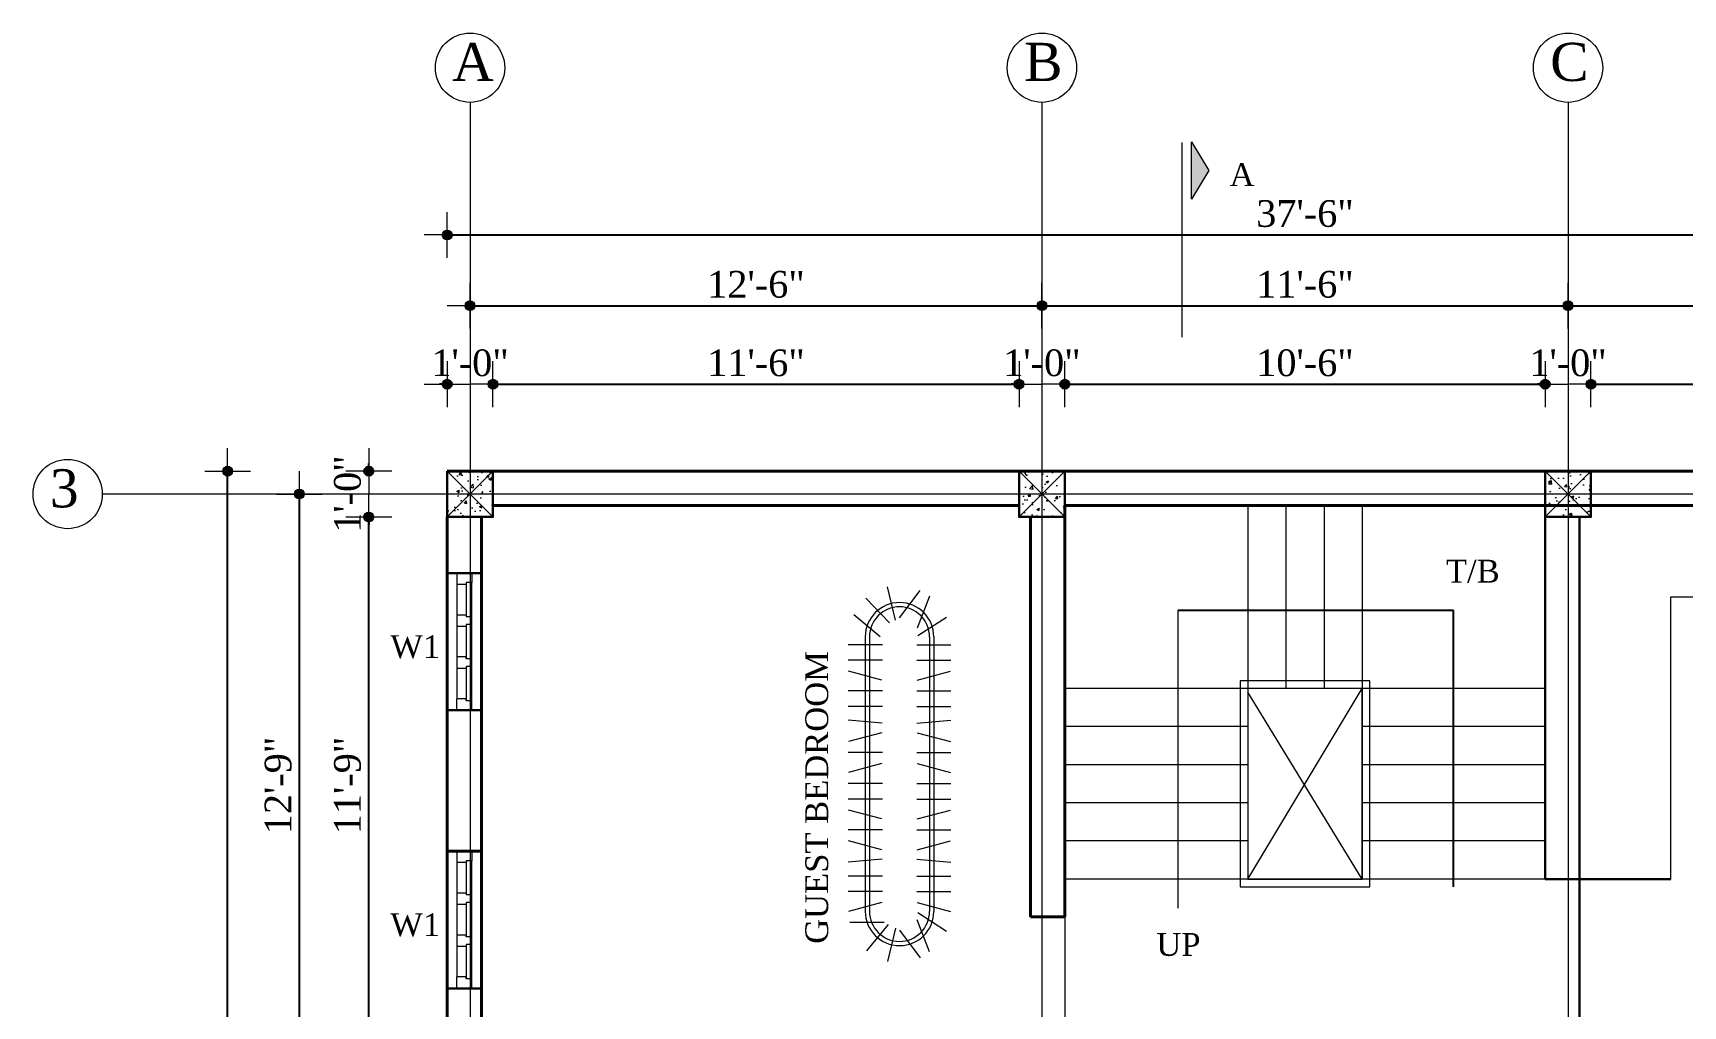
# Model space of a CAD drawing. Header units: inches. Extents: x 897 to 49934, y -34925 to -18564.
# Drawn here: x 2496.7 to 2929.5, y -24131.1 to -23875.9 of the extents above; entities that cross this region are included whole.
import ezdxf

# ---------------------------------------------------------------- set-up
doc = ezdxf.new("R2010")
doc.units = ezdxf.units.IN
doc.header["$LTSCALE"] = 35
doc.header["$MEASUREMENT"] = 0
doc.header["$PDMODE"] = 34
for name, color, linetype, lineweight in [('SES- Door&Window', 21, 'Continuous', 15), ('SES-DIMENSION', 142, 'Continuous', 13), ('SES-Furniture', 45, 'Continuous', 5), ('SES-HACTH', 8, 'Continuous', 13), ('SES-Leader', 2, 'Continuous', 15), ('SES-REBARS', 1, 'Continuous', 40), ('SES-Set Back Line', 2, 'Continuous', 15), ('SES-Staircase', 134, 'Continuous', 13), ('SES-TEXT', 3, 'Continuous', 20), ('SES-Wall Plan', 6, 'Continuous', 30)]:
    doc.layers.add(name, color=color, linetype=linetype, lineweight=lineweight)
doc.styles.add('7 INCH', font='times.ttf', dxfattribs={"height": 7})
doc.styles.add('SES-ARAIL', font='times.ttf', dxfattribs={"height": 6})
doc.dimstyles.new('7 INCH', dxfattribs={"dimscale": 0, "dimtxt": 7, "dimasz": 1, "dimexe": 2, "dimexo": 9, "dimgap": 2, "dimtad": 1, "dimdec": 0, "dimzin": 3, "dimdsep": 46, "dimlunit": 4, "dimtxsty": '7 INCH', "dimblk": 'DIM', "dimcen": 3, "dimdle": 3, "dimse1": 1, "dimse2": 1, "dimclrd": 256, "dimclre": 256, "dimclrt": 7, "dimadec": 1, "dimazin": 2, "dimtfac": 1, "dimtdec": 0, "dimtix": 1, "dimtofl": 0, "dimtmove": 2, "dimatfit": 3, "dimldrblk": 'ARW', "dimfxl": 2, "dimfrac": 2, "dimtolj": 2, "dimtzin": 0, "dimarcsym": 0})

# ---------------------------------------------------------------- blocks, each defined once
blk = doc.blocks.new('c11')
at = {"layer": 'SES-HACTH', "linetype": 'ByBlock'}
h = blk.add_hatch(dxfattribs=at)
h.set_pattern_fill('AR-CONC', color=256)
h.set_pattern_definition([(50, (-20422.33, 19414.4167), (7.1726018, -0.6275213), [0.75, -8.25]), (355, (-20422.33, 19414.417), (-1.3875133, 7.5219213), [0.6, -6.6]), (100.451444, (-20421.732, 19414.3644), (5.7850885, 6.8943999), [0.637402, -7.0114211]), (46.1842, (-20422.33, 19416.417), (10.6724133, -1.6551928), [1.125, -12.375]), (96.635635, (-20421.441, 19416.279), (9.3466195, 9.741186), [0.9561034, -10.5171376]), (351.184164, (-20422.33, 19416.417), (9.3466195, 9.741186), [0.9, -9.9]), (21, (-20421.33, 19415.9167), (5.9690705, -4.0261889), [0.75, -8.25]), (326, (-20421.33, 19415.917), (2.4331533, 7.2515005), [0.6, -6.6]), (71.451445, (-20420.8325, 19415.581), (8.4022238, 3.2253115), [0.6374019, -7.0114211]), (37.5, (-20422.33, 19414.4167), (0.12159855, 3.32893854), [0, -6.52, 0, -6.7, 0, -6.625]), (7.5, (-20422.33, 19414.4167), (2.63069537, 3.9441171), [0, -3.82, 0, -6.37, 0, -2.525]), (327.5, (-20424.56, 19414.4167), (5.33822436, -0.22554872), [0, -2.5, 0, -7.8, 0, -10.35]), (317.5, (-20425.56, 19414.4167), (5.8318617, 1.0010498), [0, -3.25, 0, -5.18, 0, -7.35])])
h.paths.add_polyline_path([(-6, 6), (-6, -6), (6, -6), (6, 6)])
for p, q in [((-6, 6), (6, -6)), ((6, 6), (-6, -6))]:
    blk.add_line(p, q, dxfattribs=at)
at = {"layer": 'SES-Wall Plan', "linetype": 'ByBlock'}
blk.add_lwpolyline([(-6, 6), (6, 6), (6, -6), (-6, -6)], close=True, dxfattribs=at)
blk = doc.blocks.new('DIM')
at = {"layer": 'SES-DIMENSION'}
h = blk.add_hatch(color=256, dxfattribs=at)
h.paths.add_polyline_path([(0, 1.284), (0, 0), (1.284, 0, 0.414214)])
h.paths.add_polyline_path([(1.284, 0), (0, 0), (0, -1.284, 0.414214)])
h.paths.add_polyline_path([(0, 0), (-1.284, 0, 0.414214), (0, -1.284)])
h.paths.add_polyline_path([(0, 1.284, 0.414214), (-1.284, 0), (0, 0)])
for p, q in [((0, 6), (0, -6)), ((-6, 0), (6, 0))]:
    blk.add_line(p, q, dxfattribs=at)
blk.add_circle((0, 0), 1.284, dxfattribs=at)
blk = doc.blocks.new('*D1185')
at = {"layer": 'Defpoints', "color": 0, "linetype": 'ByBlock', "transparency": 16777216}
for p in [(2584.78, -24002.81), (2605.34, -24002.81), (2605.34, -24143.7)]:
    blk.add_point(p, dxfattribs=at)
at = {"layer": 'SES-DIMENSION', "linetype": 'ByBlock', "lineweight": -2, "transparency": 16777216}
blk.add_line((2584.78, -24142.7), (2584.78, -24003.81), dxfattribs=at)
for p, rotation in [((2584.78, -24002.81), 90), ((2584.78, -24143.7), 270)]:
    blk.add_blockref('DIM', p, dxfattribs=dict(at, rotation=rotation))
at = {"layer": 'SES-DIMENSION', "color": 7, "linetype": 'ByBlock', "transparency": 16777216, "insert": (2579.21, -24073.26), "char_height": 7, "attachment_point": 5, "rotation": 90, "style": '7 INCH'}
blk.add_mtext('\\A2;11\'-9"', dxfattribs=at)
blk = doc.blocks.new('ARW')
at = {"layer": 'SES-DIMENSION'}
blk.add_lwpolyline([(10, 0, 0, 6, 0), (0, 0, 0, 0, 0), (10, 0, 0, 0, 0)], format="xyseb", dxfattribs=at)
blk = doc.blocks.new('*D1186')
at = {"layer": 'Defpoints', "color": 0, "linetype": 'ByBlock', "transparency": 16777216}
for p in [(2584.78, -23990.81), (2605.34, -23990.81), (2605.34, -24002.81)]:
    blk.add_point(p, dxfattribs=at)
at = {"layer": 'SES-DIMENSION', "linetype": 'ByBlock', "lineweight": -2, "transparency": 16777216}
for p, q in [((2584.78, -23989.81), (2584.78, -23988.81)), ((2584.78, -24003.81), (2584.78, -24004.81))]:
    blk.add_line(p, q, dxfattribs=at)
for p, rotation in [((2584.78, -23990.81), 270), ((2584.78, -24002.81), 90)]:
    blk.add_blockref('DIM', p, dxfattribs=dict(at, rotation=rotation))
at = {"layer": 'SES-DIMENSION', "color": 7, "linetype": 'ByBlock', "transparency": 16777216, "insert": (2579.22, -23996.81), "char_height": 7, "attachment_point": 5, "rotation": 90, "style": '7 INCH'}
blk.add_mtext('\\A2;1\'-0"', dxfattribs=at)
blk = doc.blocks.new('*D1188')
at = {"layer": 'Defpoints', "color": 0, "linetype": 'ByBlock', "transparency": 16777216}
for p in [(2566.58, -23996.81), (2605.34, -23996.81), (2605.34, -24149.7)]:
    blk.add_point(p, dxfattribs=at)
at = {"layer": 'SES-DIMENSION', "linetype": 'ByBlock', "lineweight": -2, "transparency": 16777216}
blk.add_line((2566.58, -24148.7), (2566.58, -23997.81), dxfattribs=at)
for p, rotation in [((2566.58, -23996.81), 90), ((2566.58, -24149.7), 270)]:
    blk.add_blockref('DIM', p, dxfattribs=dict(at, rotation=rotation))
at = {"layer": 'SES-DIMENSION', "color": 7, "linetype": 'ByBlock', "transparency": 16777216, "insert": (2561.01, -24073.26), "char_height": 7, "attachment_point": 5, "rotation": 90, "style": '7 INCH'}
blk.add_mtext('\\A2;12\'-9"', dxfattribs=at)
blk = doc.blocks.new('*D1189')
at = {"layer": 'Defpoints', "color": 0, "linetype": 'ByBlock', "transparency": 16777216}
for p in [(2547.75, -23990.81), (2605.34, -23990.81), (2605.34, -24305.59)]:
    blk.add_point(p, dxfattribs=at)
at = {"layer": 'SES-DIMENSION', "linetype": 'ByBlock', "lineweight": -2, "transparency": 16777216}
blk.add_line((2547.75, -24304.59), (2547.75, -23991.81), dxfattribs=at)
for p, rotation in [((2547.75, -23990.81), 90), ((2547.75, -24305.59), 270)]:
    blk.add_blockref('DIM', p, dxfattribs=dict(at, rotation=rotation))
at = {"layer": 'SES-DIMENSION', "color": 7, "linetype": 'ByBlock', "transparency": 16777216, "insert": (2542.19, -24148.2), "char_height": 7, "attachment_point": 5, "rotation": 90, "style": '7 INCH'}
blk.add_mtext('\\A2;26\'-3"', dxfattribs=at)
blk = doc.blocks.new('*D1190')
at = {"layer": 'Defpoints', "color": 0, "linetype": 'ByBlock', "transparency": 16777216}
for p in [(2617.34, -23967.99), (2605.34, -23990.81), (2617.34, -23990.81)]:
    blk.add_point(p, dxfattribs=at)
at = {"layer": 'SES-DIMENSION', "linetype": 'ByBlock', "lineweight": -2, "transparency": 16777216}
for p, q in [((2604.34, -23967.99), (2603.34, -23967.99)), ((2618.34, -23967.99), (2619.34, -23967.99))]:
    blk.add_line(p, q, dxfattribs=at)
blk.add_blockref('DIM', (2605.34, -23967.99), dxfattribs=at)
at = {"layer": 'SES-DIMENSION', "linetype": 'ByBlock', "lineweight": -2, "transparency": 16777216, "rotation": 180}
blk.add_blockref('DIM', (2617.34, -23967.99), dxfattribs=at)
at = {"layer": 'SES-DIMENSION', "color": 7, "linetype": 'ByBlock', "transparency": 16777216, "insert": (2611.34, -23962.43), "char_height": 7, "attachment_point": 5, "style": '7 INCH'}
blk.add_mtext('\\A2;1\'-0"', dxfattribs=at)
blk = doc.blocks.new('*D1191')
at = {"layer": 'Defpoints', "color": 0, "linetype": 'ByBlock', "transparency": 16777216}
for p in [(2755.34, -23967.99), (2617.34, -23990.81), (2755.34, -23990.81)]:
    blk.add_point(p, dxfattribs=at)
at = {"layer": 'SES-DIMENSION', "linetype": 'ByBlock', "lineweight": -2, "transparency": 16777216}
blk.add_line((2618.34, -23967.99), (2754.34, -23967.99), dxfattribs=at)
at = {"layer": 'SES-DIMENSION', "linetype": 'ByBlock', "lineweight": -2, "transparency": 16777216, "rotation": 180}
blk.add_blockref('DIM', (2617.34, -23967.99), dxfattribs=at)
at = {"layer": 'SES-DIMENSION', "linetype": 'ByBlock', "lineweight": -2, "transparency": 16777216}
blk.add_blockref('DIM', (2755.34, -23967.99), dxfattribs=at)
at = {"layer": 'SES-DIMENSION', "color": 7, "linetype": 'ByBlock', "transparency": 16777216, "insert": (2686.34, -23962.43), "char_height": 7, "attachment_point": 5, "style": '7 INCH'}
blk.add_mtext('\\A2;11\'-6"', dxfattribs=at)
blk = doc.blocks.new('*D1192')
at = {"layer": 'Defpoints', "color": 0, "linetype": 'ByBlock', "transparency": 16777216}
for p in [(2767.34, -23967.99), (2755.34, -23990.81), (2767.34, -23990.81)]:
    blk.add_point(p, dxfattribs=at)
at = {"layer": 'SES-DIMENSION', "linetype": 'ByBlock', "lineweight": -2, "transparency": 16777216}
for p, q in [((2754.34, -23967.99), (2753.34, -23967.99)), ((2768.34, -23967.99), (2769.34, -23967.99))]:
    blk.add_line(p, q, dxfattribs=at)
blk.add_blockref('DIM', (2755.34, -23967.99), dxfattribs=at)
at = {"layer": 'SES-DIMENSION', "linetype": 'ByBlock', "lineweight": -2, "transparency": 16777216, "rotation": 180}
blk.add_blockref('DIM', (2767.34, -23967.99), dxfattribs=at)
at = {"layer": 'SES-DIMENSION', "color": 7, "linetype": 'ByBlock', "transparency": 16777216, "insert": (2761.34, -23962.43), "char_height": 7, "attachment_point": 5, "style": '7 INCH'}
blk.add_mtext('\\A2;1\'-0"', dxfattribs=at)
blk = doc.blocks.new('*D1193')
at = {"layer": 'Defpoints', "color": 0, "linetype": 'ByBlock', "transparency": 16777216}
for p in [(2893.34, -23967.99), (2767.34, -23990.81), (2893.34, -23990.81)]:
    blk.add_point(p, dxfattribs=at)
at = {"layer": 'SES-DIMENSION', "linetype": 'ByBlock', "lineweight": -2, "transparency": 16777216}
blk.add_line((2768.34, -23967.99), (2892.34, -23967.99), dxfattribs=at)
at = {"layer": 'SES-DIMENSION', "linetype": 'ByBlock', "lineweight": -2, "transparency": 16777216, "rotation": 180}
blk.add_blockref('DIM', (2767.34, -23967.99), dxfattribs=at)
at = {"layer": 'SES-DIMENSION', "linetype": 'ByBlock', "lineweight": -2, "transparency": 16777216}
blk.add_blockref('DIM', (2893.34, -23967.99), dxfattribs=at)
at = {"layer": 'SES-DIMENSION', "color": 7, "linetype": 'ByBlock', "transparency": 16777216, "insert": (2830.34, -23962.43), "char_height": 7, "attachment_point": 5, "style": '7 INCH'}
blk.add_mtext('\\A2;10\'-6"', dxfattribs=at)
blk = doc.blocks.new('*D1194')
at = {"layer": 'Defpoints', "color": 0, "linetype": 'ByBlock', "transparency": 16777216}
for p in [(2905.34, -23967.99), (2893.34, -23990.81), (2905.34, -23990.81)]:
    blk.add_point(p, dxfattribs=at)
at = {"layer": 'SES-DIMENSION', "linetype": 'ByBlock', "lineweight": -2, "transparency": 16777216}
for p, q in [((2892.34, -23967.99), (2891.34, -23967.99)), ((2906.34, -23967.99), (2907.34, -23967.99))]:
    blk.add_line(p, q, dxfattribs=at)
blk.add_blockref('DIM', (2893.34, -23967.99), dxfattribs=at)
at = {"layer": 'SES-DIMENSION', "linetype": 'ByBlock', "lineweight": -2, "transparency": 16777216, "rotation": 180}
blk.add_blockref('DIM', (2905.34, -23967.99), dxfattribs=at)
at = {"layer": 'SES-DIMENSION', "color": 7, "linetype": 'ByBlock', "transparency": 16777216, "insert": (2899.34, -23962.43), "char_height": 7, "attachment_point": 5, "style": '7 INCH'}
blk.add_mtext('\\A2;1\'-0"', dxfattribs=at)
blk = doc.blocks.new('*D1195')
at = {"layer": 'Defpoints', "color": 0, "linetype": 'ByBlock', "transparency": 16777216}
for p in [(3043.34, -23967.99), (2905.34, -23990.81), (3043.34, -23990.81)]:
    blk.add_point(p, dxfattribs=at)
at = {"layer": 'SES-DIMENSION', "linetype": 'ByBlock', "lineweight": -2, "transparency": 16777216}
blk.add_line((2906.34, -23967.99), (3042.34, -23967.99), dxfattribs=at)
at = {"layer": 'SES-DIMENSION', "linetype": 'ByBlock', "lineweight": -2, "transparency": 16777216, "rotation": 180}
blk.add_blockref('DIM', (2905.34, -23967.99), dxfattribs=at)
at = {"layer": 'SES-DIMENSION', "linetype": 'ByBlock', "lineweight": -2, "transparency": 16777216}
blk.add_blockref('DIM', (3043.34, -23967.99), dxfattribs=at)
at = {"layer": 'SES-DIMENSION', "color": 7, "linetype": 'ByBlock', "transparency": 16777216, "insert": (2974.34, -23962.43), "char_height": 7, "attachment_point": 5, "style": '7 INCH'}
blk.add_mtext('\\A2;11\'-6"', dxfattribs=at)
blk = doc.blocks.new('*D1197')
at = {"layer": 'Defpoints', "color": 0, "linetype": 'ByBlock', "transparency": 16777216}
for p in [(2761.34, -23947.41), (2611.34, -23990.81), (2761.34, -23990.81)]:
    blk.add_point(p, dxfattribs=at)
at = {"layer": 'SES-DIMENSION', "linetype": 'ByBlock', "lineweight": -2, "transparency": 16777216}
blk.add_line((2612.34, -23947.41), (2760.34, -23947.41), dxfattribs=at)
at = {"layer": 'SES-DIMENSION', "linetype": 'ByBlock', "lineweight": -2, "transparency": 16777216, "rotation": 180}
blk.add_blockref('DIM', (2611.34, -23947.41), dxfattribs=at)
at = {"layer": 'SES-DIMENSION', "linetype": 'ByBlock', "lineweight": -2, "transparency": 16777216}
blk.add_blockref('DIM', (2761.34, -23947.41), dxfattribs=at)
at = {"layer": 'SES-DIMENSION', "color": 7, "linetype": 'ByBlock', "transparency": 16777216, "insert": (2686.34, -23941.84), "char_height": 7, "attachment_point": 5, "style": '7 INCH'}
blk.add_mtext('\\A2;12\'-6"', dxfattribs=at)
blk = doc.blocks.new('*D1198')
at = {"layer": 'Defpoints', "color": 0, "linetype": 'ByBlock', "transparency": 16777216}
for p in [(2899.34, -23947.41), (2761.34, -23990.81), (2899.34, -23990.81)]:
    blk.add_point(p, dxfattribs=at)
at = {"layer": 'SES-DIMENSION', "linetype": 'ByBlock', "lineweight": -2, "transparency": 16777216}
blk.add_line((2762.34, -23947.41), (2898.34, -23947.41), dxfattribs=at)
at = {"layer": 'SES-DIMENSION', "linetype": 'ByBlock', "lineweight": -2, "transparency": 16777216, "rotation": 180}
blk.add_blockref('DIM', (2761.34, -23947.41), dxfattribs=at)
at = {"layer": 'SES-DIMENSION', "linetype": 'ByBlock', "lineweight": -2, "transparency": 16777216}
blk.add_blockref('DIM', (2899.34, -23947.41), dxfattribs=at)
at = {"layer": 'SES-DIMENSION', "color": 7, "linetype": 'ByBlock', "transparency": 16777216, "insert": (2830.34, -23941.84), "char_height": 7, "attachment_point": 5, "style": '7 INCH'}
blk.add_mtext('\\A2;11\'-6"', dxfattribs=at)
blk = doc.blocks.new('*D1199')
at = {"layer": 'Defpoints', "color": 0, "linetype": 'ByBlock', "transparency": 16777216}
for p in [(3049.34, -23947.41), (2899.34, -23990.81), (3049.34, -23990.81)]:
    blk.add_point(p, dxfattribs=at)
at = {"layer": 'SES-DIMENSION', "linetype": 'ByBlock', "lineweight": -2, "transparency": 16777216}
blk.add_line((2900.34, -23947.41), (3048.34, -23947.41), dxfattribs=at)
at = {"layer": 'SES-DIMENSION', "linetype": 'ByBlock', "lineweight": -2, "transparency": 16777216, "rotation": 180}
blk.add_blockref('DIM', (2899.34, -23947.41), dxfattribs=at)
at = {"layer": 'SES-DIMENSION', "linetype": 'ByBlock', "lineweight": -2, "transparency": 16777216}
blk.add_blockref('DIM', (3049.34, -23947.41), dxfattribs=at)
at = {"layer": 'SES-DIMENSION', "color": 7, "linetype": 'ByBlock', "transparency": 16777216, "insert": (2974.34, -23941.84), "char_height": 7, "attachment_point": 5, "style": '7 INCH'}
blk.add_mtext('\\A2;12\'-6"', dxfattribs=at)
blk = doc.blocks.new('*D1200')
at = {"layer": 'Defpoints', "color": 0, "linetype": 'ByBlock', "transparency": 16777216}
for p in [(3055.34, -23928.84), (2605.34, -23990.81), (3055.34, -23990.81)]:
    blk.add_point(p, dxfattribs=at)
at = {"layer": 'SES-DIMENSION', "linetype": 'ByBlock', "lineweight": -2, "transparency": 16777216}
blk.add_line((2606.34, -23928.84), (3054.34, -23928.84), dxfattribs=at)
at = {"layer": 'SES-DIMENSION', "linetype": 'ByBlock', "lineweight": -2, "transparency": 16777216, "rotation": 180}
blk.add_blockref('DIM', (2605.34, -23928.84), dxfattribs=at)
at = {"layer": 'SES-DIMENSION', "linetype": 'ByBlock', "lineweight": -2, "transparency": 16777216}
blk.add_blockref('DIM', (3055.34, -23928.84), dxfattribs=at)
at = {"layer": 'SES-DIMENSION', "color": 7, "linetype": 'ByBlock', "transparency": 16777216, "insert": (2830.34, -23923.27), "char_height": 7, "attachment_point": 5, "style": '7 INCH'}
blk.add_mtext('\\A2;37\'-6"', dxfattribs=at)
blk = doc.blocks.new('w11')
at = {"layer": 'SES- Door&Window'}
for p, q in [((20350.03, -19817.65), (20353.03, -19817.65)), ((20383.03, -19817.65), (20353.03, -19817.65)), ((20353.03, -19820.15), (20353.03, -19817.65)), ((20361.03, -19820.15), (20361.03, -19817.65)), ((20364.03, -19820.15), (20364.03, -19817.65)), ((20372.03, -19820.15), (20372.03, -19817.65)), ((20375.03, -19820.15), (20375.03, -19817.65)), ((20386.03, -19817.65), (20383.03, -19817.65)), ((20383.03, -19820.15), (20383.03, -19817.65)), ((20350.03, -19821.65), (20352.53, -19821.65)), ((20352.53, -19821.65), (20352.53, -19820.15)), ((20352.53, -19820.15), (20353.03, -19820.15)), ((20361.53, -19820.15), (20352.53, -19820.15)), ((20352.53, -19821.65), (20383.53, -19821.65)), ((20361.53, -19821.65), (20361.53, -19820.15)), ((20363.53, -19821.65), (20363.53, -19820.15)), ((20363.53, -19820.15), (20364.03, -19820.15)), ((20372.53, -19820.15), (20363.53, -19820.15)), ((20372.53, -19820.15), (20372.03, -19820.15)), ((20372.53, -19821.65), (20372.53, -19820.15)), ((20383.03, -19820.15), (20374.53, -19820.15)), ((20374.53, -19821.65), (20374.53, -19820.15)), ((20383.53, -19820.15), (20383.03, -19820.15)), ((20383.53, -19821.65), (20383.53, -19820.15)), ((20386.03, -19821.65), (20383.53, -19821.65))]:
    blk.add_line(p, q, dxfattribs=at)
at = {"layer": 'SES-Wall Plan'}
for p, q in [((20386.03, -19815.15), (20350.03, -19815.15)), ((20350.03, -19815.15), (20350.03, -19824.15)), ((20350.03, -19815.15), (20350.03, -19824.15)), ((20386.03, -19815.15), (20386.03, -19824.15)), ((20386.03, -19824.15), (20350.03, -19824.15))]:
    blk.add_line(p, q, dxfattribs=at)
blk = doc.blocks.new('RACK-LARGA-01')
at = {"layer": 'SES-Furniture'}
for p, q in [((-0.35, 4.074), (-0.207, 3.7)), ((-0.001, 3.821), (-0.241, 4.141)), ((0.046, 3.795), (0.139, 4.184)), ((0.382, 4.062), (0.128, 3.754)), ((-0.213, 3.614), (-0.549, 3.831)), ((0.179, 3.729), (0.579, 3.729)), ((-0.207, 3.497), (-0.593, 3.601)), ((-0.4, 0.4), (-0.4, 3.6)), ((-0.35, 0.4), (-0.35, 3.6)), ((0.207, 3.497), (0.593, 3.601)), ((0.35, 0.4), (0.35, 3.6)), ((0.4, 0.4), (0.4, 3.6)), ((-0.2, 3.369), (-0.6, 3.369)), ((0.2, 3.369), (0.6, 3.369)), ((-0.2, 3.19), (-0.6, 3.19)), ((0.2, 3.19), (0.6, 3.19)), ((-0.201, 2.993), (-0.599, 3.028)), ((0.201, 2.993), (0.599, 3.028)), ((-0.207, 2.882), (-0.593, 2.779)), ((0.207, 2.882), (0.593, 2.779)), ((-0.2, 2.651), (-0.6, 2.651)), ((-0.207, 2.523), (-0.593, 2.42)), ((0.2, 2.651), (0.6, 2.651)), ((0.207, 2.523), (0.593, 2.42)), ((-0.2, 2.292), (-0.6, 2.292)), ((0.2, 2.292), (0.6, 2.292)), ((-0.2, 2.108), (-0.6, 2.108)), ((-0.207, 1.877), (-0.593, 1.98)), ((0.2, 2.108), (0.6, 2.108)), ((0.207, 1.877), (0.593, 1.98)), ((-0.2, 1.749), (-0.6, 1.749)), ((0.2, 1.749), (0.6, 1.749)), ((-0.207, 1.518), (-0.593, 1.621)), ((0.207, 1.518), (0.593, 1.621)), ((-0.201, 1.407), (-0.599, 1.372)), ((0.201, 1.407), (0.599, 1.372)), ((-0.2, 1.21), (-0.6, 1.21)), ((0.2, 1.21), (0.6, 1.21)), ((-0.2, 1.031), (-0.6, 1.031)), ((0.2, 1.031), (0.6, 1.031)), ((-0.207, 0.903), (-0.593, 0.799)), ((0.207, 0.903), (0.593, 0.799)), ((-0.2, 0.671), (-0.6, 0.671)), ((0.2, 0.671), (0.6, 0.671)), ((-0.2, 0.492), (-0.6, 0.492)), ((-0.213, 0.386), (-0.549, 0.169)), ((0.2, 0.492), (0.6, 0.492)), ((0.226, 0.401), (0.531, 0.142)), ((-0.35, -0.074), (-0.207, 0.3)), ((0.046, 0.205), (0.139, -0.184)), ((0.394, -0.052), (0.116, 0.235)), ((-0.001, 0.179), (-0.241, -0.141))]:
    blk.add_line(p, q, dxfattribs=at)
for centre, radius, start, end in [((0, 3.6), 0.4, 0, 180), ((0, 3.6), 0.35, 0, 180), ((0, 0.4), 0.4, 180, 0), ((0, 0.4), 0.35, 180, 0)]:
    blk.add_arc(centre, radius, start, end, dxfattribs=at)

msp = doc.modelspace()

# ---------------------------------------------------------------- hatches: boundary and pattern name
at = {"layer": 'SES-TEXT'}
msp.add_hatch(color=256, dxfattribs=at).paths.add_polyline_path([(2800.54, -23904.46), (2800.54, -23919.46), (2805.16, -23911.96)])

# ---------------------------------------------------------------- linework, layer by layer
at = {"layer": 'SES-DIMENSION', "ltscale": 10}
msp.add_line((2798, -23904.56), (2798, -23955.64), dxfattribs=at)
at = {"layer": 'SES-DIMENSION', "linetype": 'ByBlock'}
msp.add_line((2767.34, -24107.7), (2767.34, -24143.7), dxfattribs=at)
msp.add_lwpolyline([(2797, -24027.32), (2797, -24105.47)], dxfattribs=at)
at = {"layer": 'SES-DIMENSION'}
for centre in [(2611.34, -23884.97), (2761.34, -23884.97), (2899.34, -23884.97), (2505.79, -23996.81)]:
    msp.add_circle(centre, 9.09, dxfattribs=at)
at = {"layer": 'SES-Furniture', "linetype": 'ByBlock'}
for points in [[(2902.34, -24097.81), (2926.34, -24097.81), (2926.34, -24023.81)], [(2926.34, -24023.81), (3046.34, -24023.81)]]:
    msp.add_lwpolyline(points, dxfattribs=at)
at = {"layer": 'SES-REBARS', "color": 6, "linetype": 'ByBlock'}
for p, q in [((2605.34, -24305.59), (2605.34, -24002.81)), ((2758.34, -24107.7), (2758.34, -24002.81)), ((2767.34, -24107.7), (2767.34, -23999.81)), ((2605.34, -24090.48), (2614.34, -24090.48)), ((2758.34, -24107.7), (2767.34, -24107.7))]:
    msp.add_line(p, q, dxfattribs=at)
for points in [[(3055.34, -23990.81), (2605.34, -23990.81)], [(2614.34, -24068.26), (2614.34, -24002.81)], [(2617.34, -23999.81), (2755.34, -23999.81)], [(2767.34, -23999.81), (3043.34, -23999.81)], [(2614.34, -24143.7), (2614.34, -24068.26)]]:
    msp.add_lwpolyline(points, dxfattribs=at)
at = {"layer": 'SES-Set Back Line'}
for p, q in [((2611.34, -23894.06), (2611.34, -24650.23)), ((2761.34, -23894.06), (2761.34, -24650.23)), ((2899.34, -23894.06), (2899.34, -24650.23)), ((3186.02, -23996.81), (2514.88, -23996.81))]:
    msp.add_line(p, q, dxfattribs=at)
at = {"layer": 'SES-Staircase', "linetype": 'ByBlock'}
for p, q in [((2815.34, -23999.81), (2815.34, -24097.81)), ((2825.34, -23999.81), (2825.34, -24047.81)), ((2835.34, -23999.81), (2835.34, -24047.81)), ((2845.34, -23999.81), (2845.34, -24097.81)), ((2893.34, -24047.81), (2767.34, -24047.81)), ((2815.34, -24097.81), (2845.34, -24047.81)), ((2845.34, -24097.81), (2815.34, -24048.81)), ((2815.34, -24057.81), (2767.34, -24057.81)), ((2893.34, -24057.81), (2845.34, -24057.81)), ((2815.34, -24067.81), (2767.34, -24067.81)), ((2893.34, -24067.81), (2845.34, -24067.81)), ((2815.34, -24077.81), (2767.34, -24077.81)), ((2893.34, -24077.81), (2845.34, -24077.81)), ((2815.34, -24087.81), (2767.34, -24087.81)), ((2893.34, -24087.81), (2845.34, -24087.81)), ((2893.34, -24097.81), (2767.34, -24097.81))]:
    msp.add_line(p, q, dxfattribs=at)
for points in [[(2813.34, -24099.81), (2847.34, -24099.81), (2847.34, -24045.81), (2813.34, -24045.81)], [(2815.34, -24097.81), (2845.34, -24097.81), (2845.34, -24047.81), (2815.34, -24047.81)]]:
    msp.add_lwpolyline(points, close=True, dxfattribs=at)
at = {"layer": 'SES-TEXT'}
msp.add_lwpolyline([(2800.54, -23919.46), (2800.54, -23904.46), (2805.16, -23911.96), (2800.54, -23919.46)], dxfattribs=at)
at = {"layer": 'SES-Wall Plan', "linetype": 'ByBlock'}
for p, q in [((2893.34, -24002.81), (2893.34, -24097.81)), ((2902.34, -24002.81), (2902.34, -24143.7)), ((2893.34, -24097.81), (2926.34, -24097.81))]:
    msp.add_line(p, q, dxfattribs=at)

# ---------------------------------------------------------------- block references
at = {"layer": 'SES-DIMENSION', "linetype": 'ByBlock', "rotation": 90}
for p in [(-17209.81, -44403.57), (-17209.81, -44476.51)]:
    msp.add_blockref('w11', p, dxfattribs=at)
at = {"layer": 'SES-Furniture', "xscale": 22.5, "yscale": 22.5, "zscale": 22.5, "rotation": 180}
msp.add_blockref('RACK-LARGA-01', (2723.99, -24025.27), dxfattribs=at)
at = {"layer": 'SES-REBARS', "linetype": 'ByBlock'}
for p in [(2611.34, -23996.81), (2761.34, -23996.81), (2899.34, -23996.81)]:
    msp.add_blockref('c11', p, dxfattribs=at)

# ---------------------------------------------------------------- texts
at = {"layer": 'SES-TEXT', "ltscale": 2, "style": 'SES-ARAIL'}
for s, height, p in [('A', 10, (2606.67, -23888.45)), ('B', 10, (2756.67, -23888.45)), ('C', 10, (2894.67, -23888.45)), ('3', 10, (2501.12, -24000.3)), ('W1', 6, (2590.41, -24039.84)), ('W1', 6, (2590.41, -24112.78)), ('UP', 6, (2791.35, -24117.95))]:
    msp.add_text(s, height=height, dxfattribs=at).set_placement(p)
at = {"layer": 'SES-TEXT', "style": 'SES-ARAIL'}
msp.add_text('A', height=6, dxfattribs=at).set_placement((2810.56, -23916.02))
at = {"layer": 'SES-TEXT', "ltscale": 2, "style": 'SES-ARAIL'}
msp.add_text('GUEST BEDROOM', height=6, rotation=90, dxfattribs=at).set_placement((2705.27, -24114.79))
at = {"layer": 'SES-TEXT', "insert": (2867.32, -24020.13), "char_height": 6, "width": 44.2055, "attachment_point": 7, "style": 'SES-ARAIL'}
msp.add_mtext('T/B', dxfattribs=at)

# ---------------------------------------------------------------- dimensions: what is measured, and where the dimension line sits
at = {"layer": 'SES-DIMENSION', "linetype": 'ByBlock'}
for base, p1, p2, picture, middle in [((3055.34, -23928.84), (2605.34, -23990.81), (3055.34, -23990.81), '*D1200', (2830.34, -23923.27)), ((2761.34, -23947.41), (2611.34, -23990.81), (2761.34, -23990.81), '*D1197', (2686.34, -23941.84)), ((2899.34, -23947.41), (2761.34, -23990.81), (2899.34, -23990.81), '*D1198', (2830.34, -23941.84)), ((3049.34, -23947.41), (2899.34, -23990.81), (3049.34, -23990.81), '*D1199', (2974.34, -23941.84)), ((2617.34, -23967.99), (2605.34, -23990.81), (2617.34, -23990.81), '*D1190', (2611.34, -23962.43)), ((2755.34, -23967.99), (2617.34, -23990.81), (2755.34, -23990.81), '*D1191', (2686.34, -23962.43)), ((2767.34, -23967.99), (2755.34, -23990.81), (2767.34, -23990.81), '*D1192', (2761.34, -23962.43)), ((2893.34, -23967.99), (2767.34, -23990.81), (2893.34, -23990.81), '*D1193', (2830.34, -23962.43)), ((2905.34, -23967.99), (2893.34, -23990.81), (2905.34, -23990.81), '*D1194', (2899.34, -23962.43)), ((3043.34, -23967.99), (2905.34, -23990.81), (3043.34, -23990.81), '*D1195', (2974.34, -23962.43))]:
    dim = msp.add_linear_dim(base=base, p1=p1, p2=p2, dimstyle='7 INCH', override={"dimscale": 1}, dxfattribs=at)
    dim.commit()
    dim.dimension.update_dxf_attribs({"geometry": picture, "text_midpoint": middle})
for base, p1, p2, picture, middle in [((2547.75, -23990.81), (2605.34, -24305.59), (2605.34, -23990.81), '*D1189', (2542.19, -24148.2)), ((2584.78, -23990.81), (2605.34, -24002.81), (2605.34, -23990.81), '*D1186', (2579.22, -23996.81)), ((2566.58, -23996.81), (2605.34, -24149.7), (2605.34, -23996.81), '*D1188', (2561.01, -24073.26)), ((2584.78, -24002.81), (2605.34, -24143.7), (2605.34, -24002.81), '*D1185', (2579.21, -24073.26))]:
    dim = msp.add_linear_dim(base=base, p1=p1, p2=p2, angle=90, dimstyle='7 INCH', override={"dimscale": 1}, dxfattribs=at)
    dim.commit()
    dim.dimension.update_dxf_attribs({"geometry": picture, "text_midpoint": middle})

# ---------------------------------------------------------------- leaders
at = {"layer": 'SES-Leader', "linetype": 'ByBlock'}
msp.add_leader([(2869.34, -24099.81), (2869.34, -24027.32), (2797, -24027.32)], dimstyle='7 INCH', override={"dimscale": 1, "dimasz": 6, "dimtad": 0}, dxfattribs=at)

doc.saveas('drawing.dxf')
